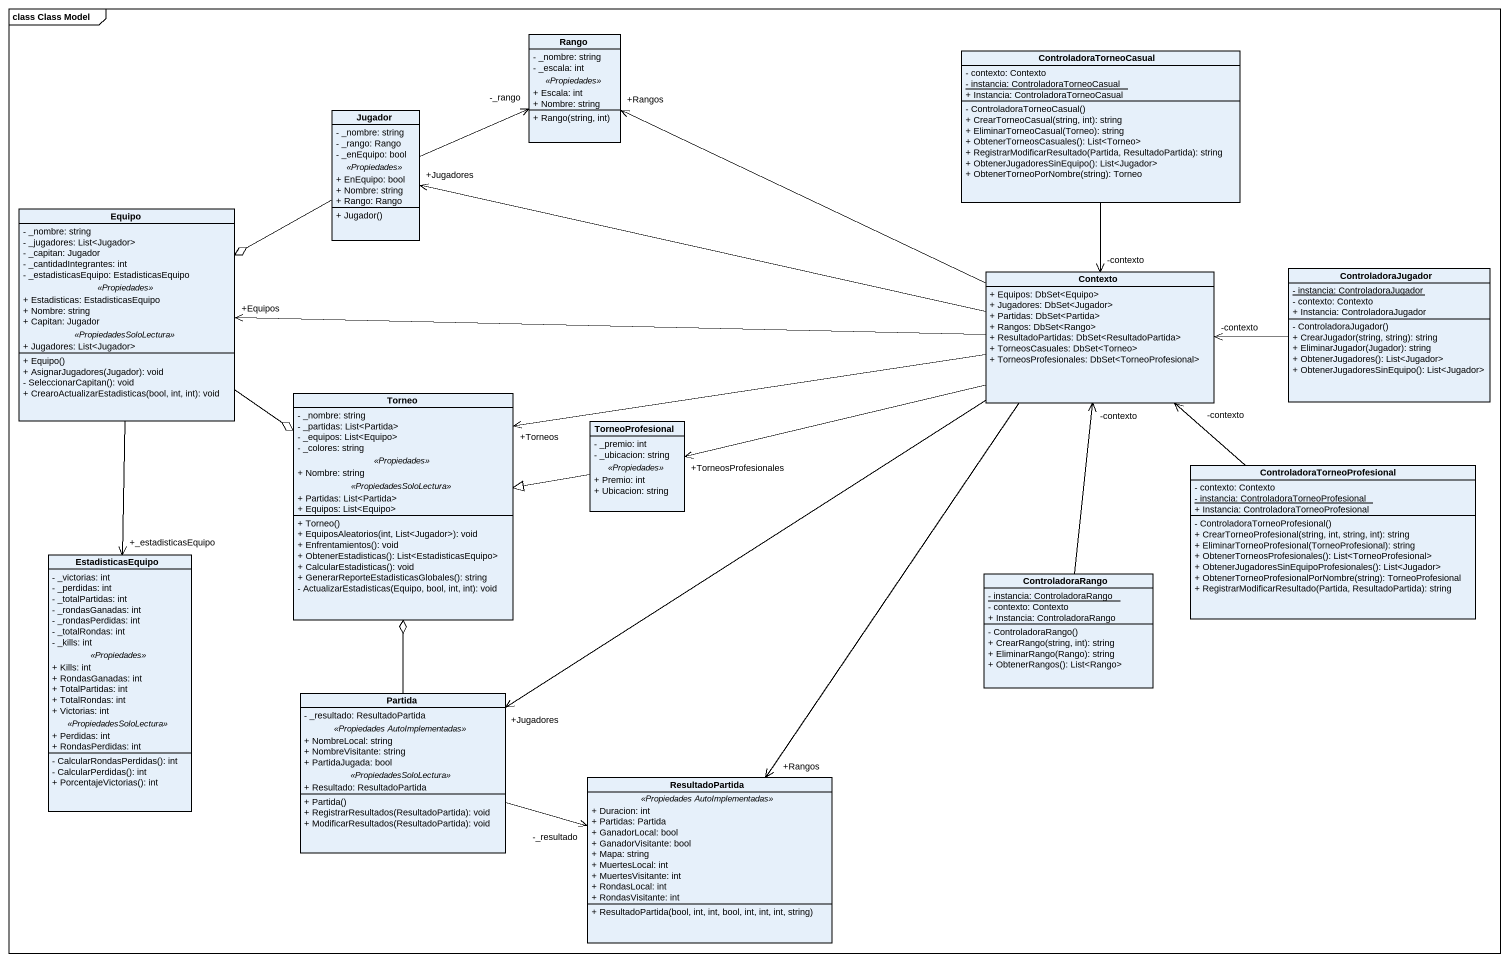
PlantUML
@startuml
mainframe class Class Model
hide circle
hide empty members
skinparam classAttributeIconSize 0
class Rango {
  - _nombre: string
  - _escala: int
  .. <<Propiedades>> ..
  + Escala: int
  + Nombre: string
  --
  + Rango(string, int)
}
class ControladoraTorneoCasual {
  - contexto: Contexto
  {static} - instancia: ControladoraTorneoCasual
  + Instancia: ControladoraTorneoCasual
  - ControladoraTorneoCasual()
  + CrearTorneoCasual(string, int): string
  + EliminarTorneoCasual(Torneo): string
  + ObtenerTorneosCasuales(): List<Torneo>
  + RegistrarModificarResultado(Partida, ResultadoPartida): string
  + ObtenerJugadoresSinEquipo(): List<Jugador>
  + ObtenerTorneoPorNombre(string): Torneo
}
class Jugador {
  - _nombre: string
  - _rango: Rango
  - _enEquipo: bool
  .. <<Propiedades>> ..
  + EnEquipo: bool
  + Nombre: string
  + Rango: Rango
  --
  + Jugador()
}
class Equipo {
  - _nombre: string
  - _jugadores: List<Jugador>
  - _capitan: Jugador
  - _cantidadIntegrantes: int
  - _estadisticasEquipo: EstadisticasEquipo
  .. <<Propiedades>> ..
  + Estadisticas: EstadisticasEquipo
  + Nombre: string
  + Capitan: Jugador
  .. <<PropiedadesSoloLectura>> ..
  + Jugadores: List<Jugador>
  --
  + Equipo()
  + AsignarJugadores(Jugador): void
  - SeleccionarCapitan(): void
  + CrearoActualizarEstadisticas(bool, int, int): void
}
class Contexto {
  + Equipos: DbSet<Equipo>
  + Jugadores: DbSet<Jugador>
  + Partidas: DbSet<Partida>
  + Rangos: DbSet<Rango>
  + ResultadoPartidas: DbSet<ResultadoPartida>
  + TorneosCasuales: DbSet<Torneo>
  + TorneosProfesionales: DbSet<TorneoProfesional>
}
class ControladoraJugador {
  {static} - instancia: ControladoraJugador
  - contexto: Contexto
  + Instancia: ControladoraJugador
  - ControladoraJugador()
  + CrearJugador(string, string): string
  + EliminarJugador(Jugador): string
  + ObtenerJugadores(): List<Jugador>
  + ObtenerJugadoresSinEquipo(): List<Jugador>
}
class Torneo {
  - _nombre: string
  - _partidas: List<Partida>
  - _equipos: List<Equipo>
  - _colores: string
  .. <<Propiedades>> ..
  + Nombre: string
  .. <<PropiedadesSoloLectura>> ..
  + Partidas: List<Partida>
  + Equipos: List<Equipo>
  --
  + Torneo()
  + EquiposAleatorios(int, List<Jugador>): void
  + Enfrentamientos(): void
  + ObtenerEstadisticas(): List<EstadisticasEquipo>
  + CalcularEstadisticas(): void
  + GenerarReporteEstadisticasGlobales(): string
  - ActualizarEstadisticas(Equipo, bool, int, int): void
}
class TorneoProfesional {
  - _premio: int
  - _ubicacion: string
  .. <<Propiedades>> ..
  + Premio: int
  + Ubicacion: string
}
class "ControladoraTorneoProfesional" as ControladoraTorneoProfesiona {
  - contexto: Contexto
  {static} - instancia: ControladoraTorneoProfesional
  + Instancia: ControladoraTorneoProfesional
  - ControladoraTorneoProfesional()
  + CrearTorneoProfesional(string, int, string, int): string
  + EliminarTorneoProfesional(TorneoProfesional): string
  + ObtenerTorneosProfesionales(): List<TorneoProfesional>
  + ObtenerJugadoresSinEquipoProfesionales(): List<Jugador>
  + ObtenerTorneoProfesionalPorNombre(string): TorneoProfesional
  + RegistrarModificarResultado(Partida, ResultadoPartida): string
}
class EstadisticasEquipo {
  - _victorias: int
  - _perdidas: int
  - _totalPartidas: int
  - _rondasGanadas: int
  - _rondasPerdidas: int
  - _totalRondas: int
  - _kills: int
  .. <<Propiedades>> ..
  + Kills: int
  + RondasGanadas: int
  + TotalPartidas: int
  + TotalRondas: int
  + Victorias: int
  .. <<PropiedadesSoloLectura>> ..
  + Perdidas: int
  + RondasPerdidas: int
  --
  - CalcularRondasPerdidas(): int
  - CalcularPerdidas(): int
  + PorcentajeVictorias(): int
}
class ControladoraRango {
  {static} - instancia: ControladoraRango
  - contexto: Contexto
  + Instancia: ControladoraRango
  - ControladoraRango()
  + CrearRango(string, int): string
  + EliminarRango(Rango): string
  + ObtenerRangos(): List<Rango>
}
class Partida {
  - _resultado: ResultadoPartida
  .. <<Propiedades AutoImplementadas>> ..
  + NombreLocal: string
  + NombreVisitante: string
  + PartidaJugada: bool
  .. <<PropiedadesSoloLectura>> ..
  + Resultado: ResultadoPartida
  --
  + Partida()
  + RegistrarResultados(ResultadoPartida): void
  + ModificarResultados(ResultadoPartida): void
}
class ResultadoPartida {
  .. <<Propiedades AutoImplementadas>> ..
  + Duracion: int
  + Partidas: Partida
  + GanadorLocal: bool
  + GanadorVisitante: bool
  + Mapa: string
  + MuertesLocal: int
  + MuertesVisitante: int
  + RondasLocal: int
  + RondasVisitante: int
  --
  + ResultadoPartida(bool, int, int, bool, int, int, int, string)
}
ControladoraTorneoCasual --> "-contexto" Contexto
Jugador -right-> "-_rango" Rango
Jugador -left-o Equipo
Equipo --o Torneo
Equipo --> EstadisticasEquipo
Equipo --> "+_estadisticasEquipo" EstadisticasEquipo
Contexto -left-> "+Rangos" Rango
Contexto -left-> "+Jugadores" Jugador
Contexto -left-> "+Equipos" Equipo
Contexto -left-> "+Torneos" Torneo
Contexto -left-> "+TorneosProfesionales" TorneoProfesional
Contexto --> "+Rangos" ResultadoPartida
ControladoraJugador -left-> "-contexto" Contexto
TorneoProfesional -left-|> Torneo
ControladoraTorneoProfesiona -up-> "-contexto" Contexto
ControladoraRango -up-> "-contexto" Contexto
Partida "+Jugadores" <-up- Contexto
Partida -up-o Torneo
Partida -right-> "-_resultado" ResultadoPartida
@enduml
